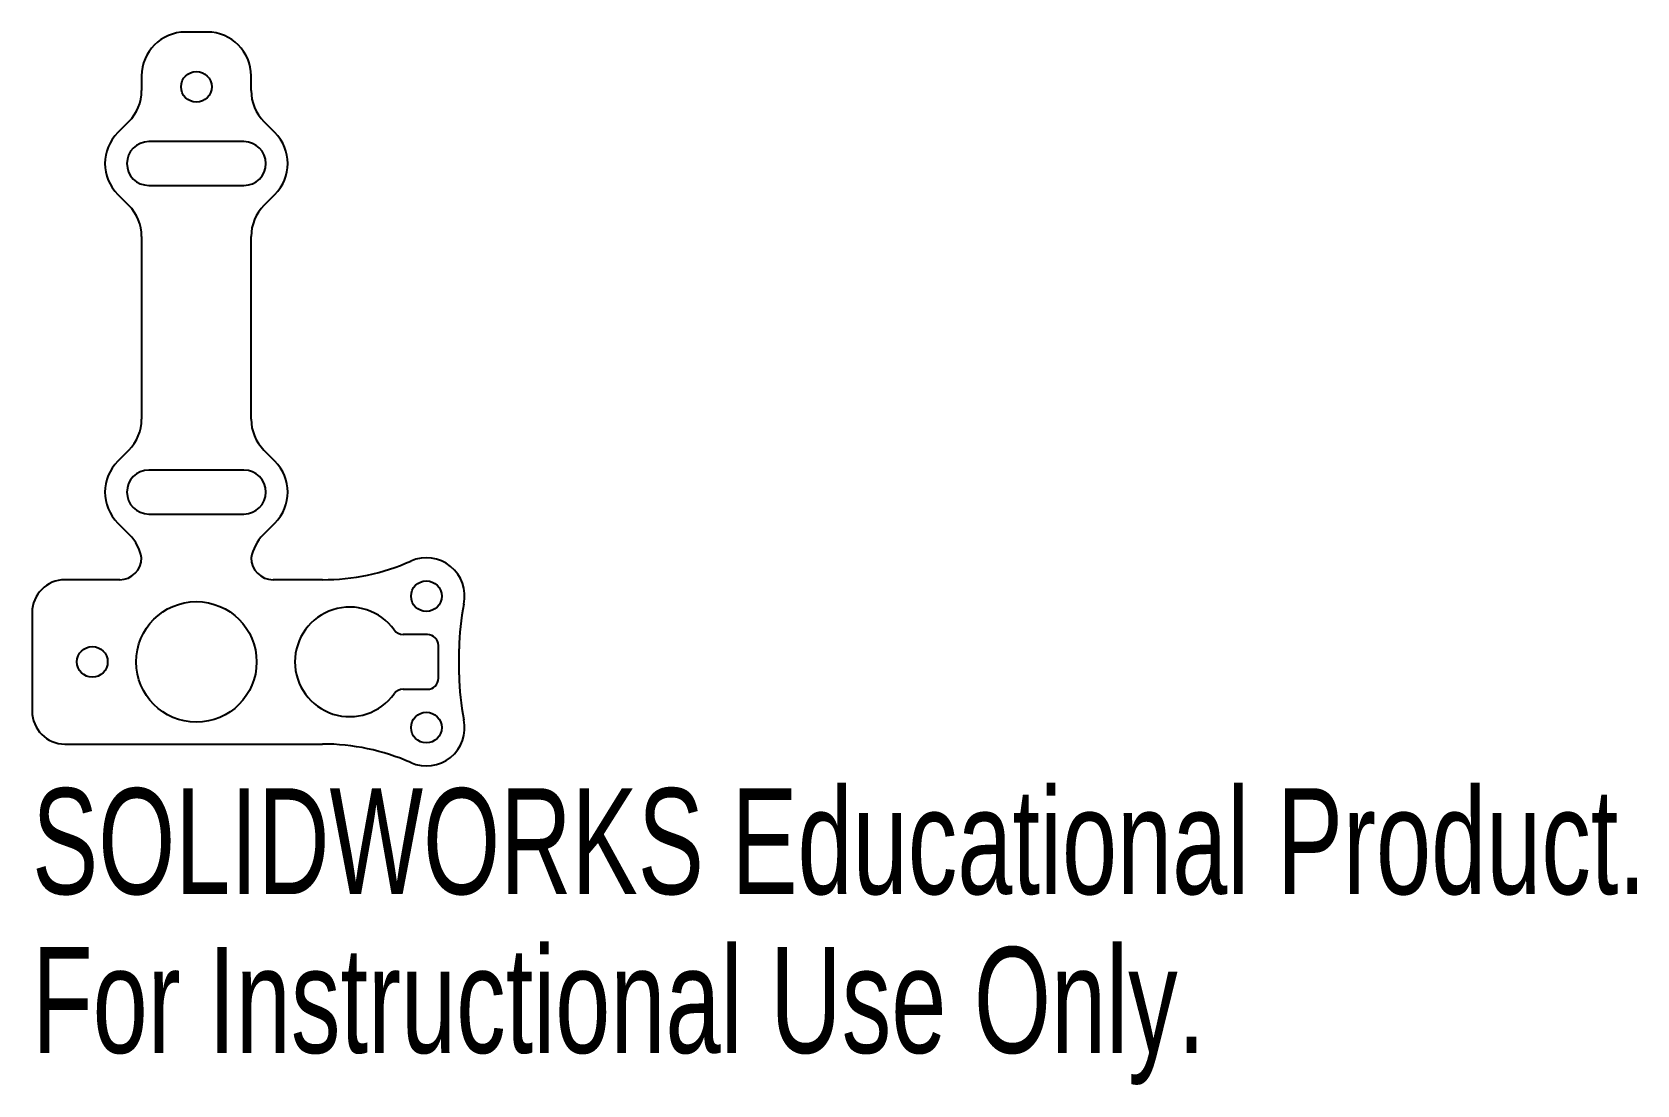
# Model space of a CAD drawing. Header units: millimetres. Extents: x -7.5 to 65.8, y -19.3 to 28.8.
import ezdxf

# ---------------------------------------------------------------- set-up
doc = ezdxf.new("R2010")
doc.units = ezdxf.units.MM
doc.styles.add('SLDTEXTSTYLE0', font='TXT', dxfattribs={"width": 0.7})

msp = doc.modelspace()

# ---------------------------------------------------------------- linework, layer by layer
at = {"color": 7, "linetype": 'Continuous', "lineweight": 25}
for p, q in [((0.5, 28.75), (-0.5, 28.75)), ((-2.5, 26.75), (-2.5, 26.078)), ((2.5, 26.078), (2.5, 26.75)), ((-3.086, 24.664), (-3.586, 24.164)), ((3.586, 24.164), (3.086, 24.664)), ((2.172, 23.75), (-2.172, 23.75)), ((-3.586, 21.336), (-3.086, 20.836)), ((-2.172, 21.75), (2.172, 21.75)), ((3.086, 20.836), (3.586, 21.336)), ((-2.5, 19.422), (-2.5, 11.078)), ((2.5, 11.078), (2.5, 19.422)), ((-3.086, 9.664), (-3.586, 9.164)), ((3.586, 9.164), (3.086, 9.664)), ((2.172, 8.75), (-2.172, 8.75)), ((-2.172, 6.75), (2.172, 6.75)), ((-3.586, 6.336), (-3.053, 5.803)), ((3.053, 5.803), (3.586, 6.336)), ((-3.5, 3.75), (-6, 3.75)), ((5.757, 3.75), (3.5, 3.75)), ((-7.5, 2.25), (-7.5, -2.25)), ((10.55, 1.25), (9.437, 1.25)), ((11.05, -0.75), (11.05, 0.75)), ((12, -0.589), (12, 0.589)), ((9.437, -1.25), (10.55, -1.25)), ((-6, -3.75), (5.757, -3.75))]:
    msp.add_line(p, q, dxfattribs=at)
for centre, radius in [((0, 26.25), 0.7), ((10.5, 3), 0.7), ((0, 0), 2.75), ((-4.75, 0), 0.7), ((10.5, -3), 0.7)]:
    msp.add_circle(centre, radius, dxfattribs=at)
for centre, radius, start, end in [((-0.5, 26.75), 2, 90, 180), ((0.5, 26.75), 2, 0, 90), ((-4.5, 26.078), 2, 315, 0), ((4.5, 26.078), 2, 180, 225), ((-2.172, 22.75), 2, 135, 225), ((-2.172, 22.75), 1, 90, 270), ((2.172, 22.75), 1, 270, 90), ((2.172, 22.75), 2, 315, 45), ((-4.5, 19.422), 2, 0, 45), ((4.5, 19.422), 2, 135, 180), ((-4.5, 11.078), 2, 315, 0), ((4.5, 11.078), 2, 180, 225), ((-2.172, 7.75), 2, 135, 225), ((2.172, 7.75), 2, 315, 45), ((-2.172, 7.75), 1, 90, 270), ((2.172, 7.75), 1, 270, 90), ((-4.467, 4.389), 2, 10.40877, 45), ((4.467, 4.389), 2, 135, 169.59123), ((-3.5, 4.75), 1, 270, 0), ((3.5, 4.75), 1, 180, 270), ((5.757, 13.75), 10, 270, 293.80938), ((10.5, 3), 1.75, 348.15973, 113.80938), ((-6, 2.25), 1.5, 90, 180), ((7, 0), 2.5, 35.68533, 324.31467), ((22, 0.589), 10, 168.15973, 180), ((9.437, 1.75), 0.5, 215.68533, 270), ((10.55, 0.75), 0.5, 0, 90), ((22, -0.589), 10, 180, 191.84027), ((9.437, -1.75), 0.5, 90, 144.31467), ((10.55, -0.75), 0.5, 270, 0), ((-6, -2.25), 1.5, 180, 270), ((10.5, -3), 1.75, 246.19062, 11.84027), ((5.757, -13.75), 10, 66.19062, 90)]:
    msp.add_arc(centre, radius, start, end, dxfattribs=at)

# ---------------------------------------------------------------- texts
at = {"color": 7, "linetype": 'Continuous', "char_height": 4.83362, "attachment_point": 1, "style": 'SLDTEXTSTYLE0'}
for s, insert in [('SOLIDWORKS Educational Product.', (-7.5, -5.77)), ('For Instructional Use Only.', (-7.5, -13.02))]:
    msp.add_mtext(s, dxfattribs=dict(at, insert=insert))

doc.saveas('drawing.dxf')
